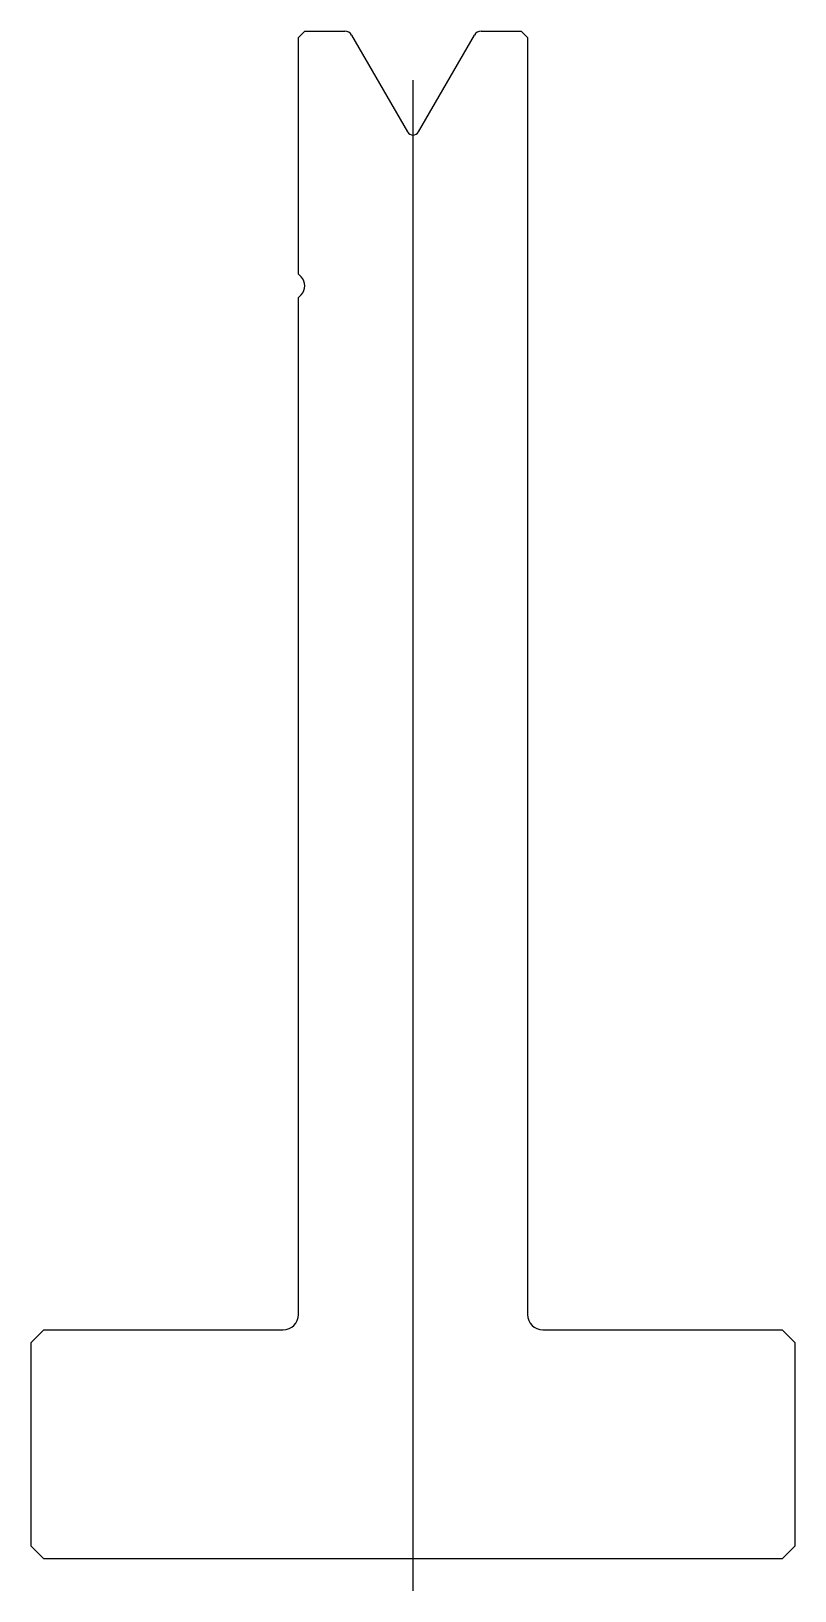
# Model space of a CAD drawing. Header units: metres. Extents: x -29 to 31, y -71 to 51.
import ezdxf

# ---------------------------------------------------------------- set-up
doc = ezdxf.new("R2010")
doc.units = ezdxf.units.M

msp = doc.modelspace()

# ---------------------------------------------------------------- linework, layer by layer
for p, q in [((-7.445076, 51.045168), (-7.945076, 50.545168)), ((-7.945076, 31.959381), (-7.945076, 50.545168)), ((-7.445076, 51.045168), (-4.291486, 51.045168)), ((-3.771871, 50.745168), (0.621911, 43.134914)), ((1.487937, 43.134914), (5.881719, 50.745168)), ((6.401334, 51.045168), (9.554924, 51.045168)), ((10.054924, 50.545168), (9.554924, 51.045168)), ((10.054924, 50.545168), (10.054924, -49.754832)), ((1.054924, -71.454832), (1.054924, 47.197578)), ((-7.945076, 31.959381), (-7.737969, 31.752275)), ((-7.737969, 30.338061), (-7.945076, 30.130954)), ((-7.945076, -49.754832), (-7.945076, 30.130954)), ((-27.945076, -50.954832), (-28.945076, -51.954832)), ((-27.945076, -50.954832), (-9.145076, -50.954832)), ((11.254924, -50.954832), (30.054924, -50.954832)), ((31.054924, -51.954832), (30.054924, -50.954832)), ((-28.945076, -67.954832), (-28.945076, -51.954832)), ((31.054924, -51.954832), (31.054924, -67.954832)), ((-28.945076, -67.954832), (-27.945076, -68.954832)), ((30.054924, -68.954832), (31.054924, -67.954832)), ((30.054924, -68.954832), (-27.945076, -68.954832))]:
    msp.add_line(p, q)
for centre, radius, start, end in [((-4.291486, 50.445168), 0.6, 30, 90), ((6.401334, 50.445168), 0.6, 90, 150), ((1.054924, 43.384914), 0.5, 210, 330), ((-8.445076, 31.045168), 1, 315, 45), ((-9.145076, -49.754832), 1.2, 270, 0), ((11.254924, -49.754832), 1.2, 180, 270)]:
    msp.add_arc(centre, radius, start, end)

doc.saveas('drawing.dxf')
